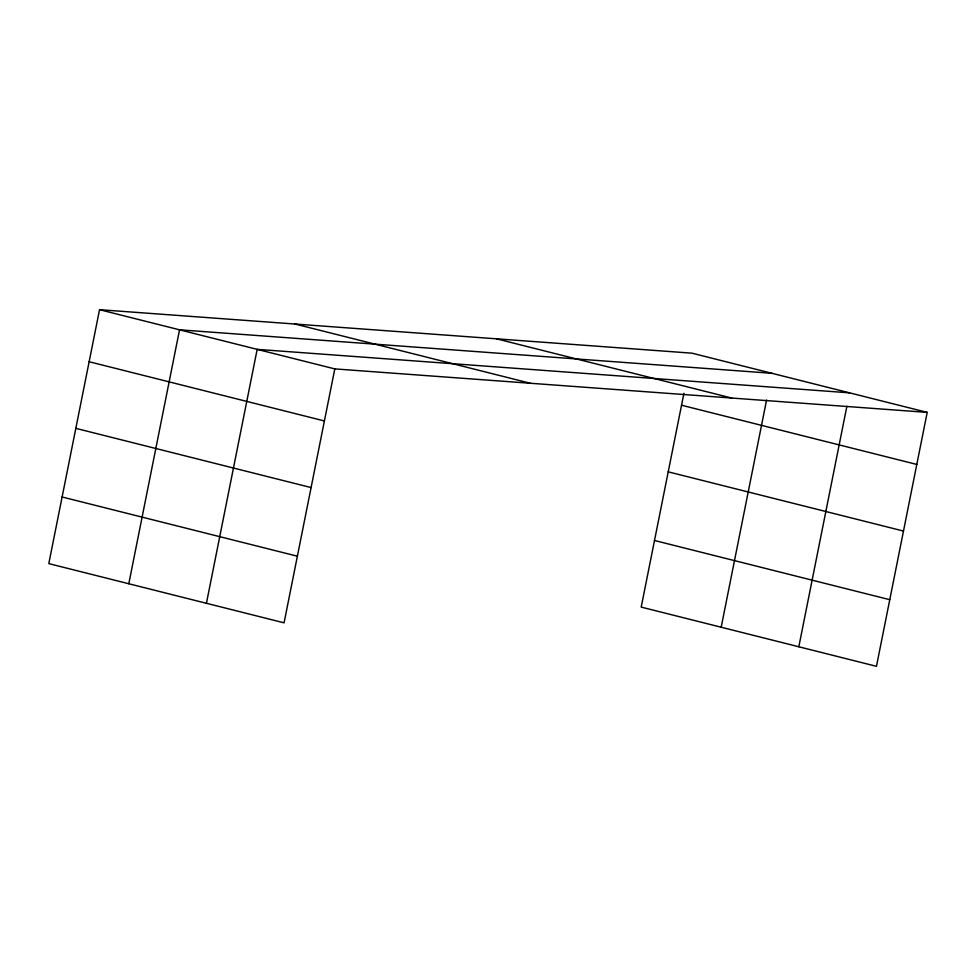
<?xml version="1.0" encoding="UTF-8"?>
<svg xmlns="http://www.w3.org/2000/svg" width="976" height="976" viewBox="0 0 976 976"><rect width="100%" height="100%" fill="white"/><g stroke="black" fill="none" stroke-linecap="round" stroke-linejoin="round"><path stroke-width="1.46" d="M927.2 412.384L691.935 353.166L99.54 309.685L48.8 563.616L284.065 622.834L334.805 368.904L927.2 412.384L876.46 666.315L641.195 607.096L683.908 393.316M128.795 583.758L179.535 329.815L771.918 373.296M206.424 603.29L257.176 349.359L849.559 392.84M721.179 627.239L766.575 400.075M798.819 646.771L846.887 406.223M496.442 338.818L731.707 398.037M681.529 405.223L916.793 464.442M295.033 324.032L530.297 383.251M99.54 309.685L334.805 368.904M668.218 471.835L903.483 531.054M89.145 361.73L324.41 420.961M654.506 540.484L889.77 599.703M75.823 428.354L311.1 487.573M62.11 496.991L297.375 556.21"/></g></svg>
